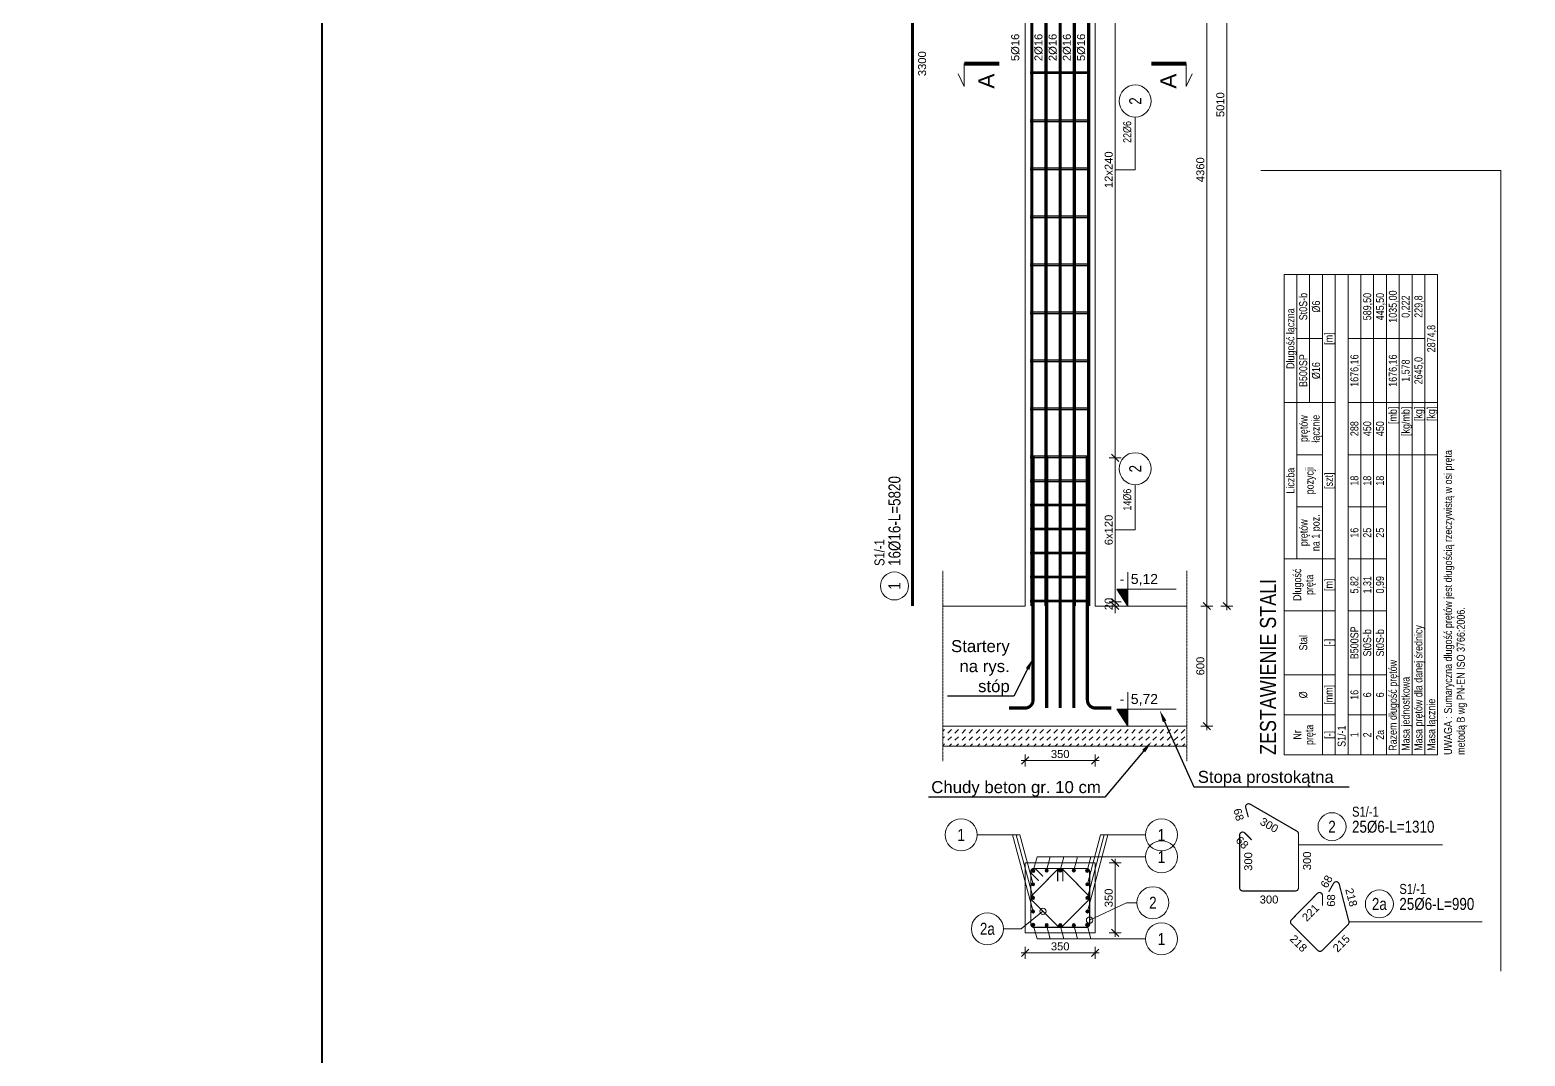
# Model space of a CAD drawing. Header units: millimetres. Extents: x 647 to 146539, y -131215 to 59.
# Drawn here: x 56480 to 63956, y -43011 to -37883 of the extents above; entities that cross this region are included whole.
import ezdxf
from ezdxf import colors
from ezdxf.entities.mleader import LeaderData, LeaderLine
from ezdxf.enums import TextEntityAlignment as Align
from ezdxf.math import Vec2, Vec3

# ---------------------------------------------------------------- set-up
doc = ezdxf.new("R2010")
doc.units = ezdxf.units.MM
doc.linetypes.add('DASHED', pattern=[0.75, 0.5, -0.25])
doc.layers.get('Defpoints').update_dxf_attribs({"color": 2, "lineweight": 50})
for name, color, linetype, lineweight in [('e-cad_cienkie', 4, 'Continuous', 9), ('e-cad_kontur', 3, 'Continuous', 20), ('e-cad_opisy', 2, 'Continuous', 18), ('e-cad_prety_przekroj', 4, 'Continuous', 9), ('e-cad_prety_widok', 1, 'Continuous', 40), ('e-cad_strzemiona', 6, 'Continuous', 25), ('e-cad_ukryte', 9, 'DASHED', 5), ('e-cad_wymiary', 4, 'Continuous', 9), ('G-Bloki', 221, 'Continuous', 5), ('G-Elementy konstrukcyjne', 1, 'Continuous', 40), ('G-Kreskowanie', 9, 'Continuous', 5), ('G-Opisy', 2, 'Continuous', 18), ('G-Wymiary', 4, 'Continuous', 9)]:
    doc.layers.add(name, color=color, linetype=linetype, lineweight=lineweight)
doc.layers.add('e-cad_rzutnie', color=61, linetype='Continuous', lineweight=5, plot=False)
doc.styles.add('Arial-GG', font='arial.ttf')
doc.styles.add('e-cad_1', font='arial.ttf')
doc.styles.add('e-cad_2', font='arial.ttf')
doc.dimstyles.new('e-cad_1_20_[mm]', dxfattribs={"dimscale": 20, "dimtxt": 2, "dimasz": 1.8, "dimexe": 1.5, "dimexo": 0, "dimgap": 0.6, "dimtad": 1, "dimdec": 1, "dimrnd": 1, "dimtxsty": 'Arial-GG', "dimblk": 'OBLIQUE', "dimcen": 0, "dimdle": 1, "dimclrd": 4, "dimclre": 4, "dimclrt": 7, "dimadec": 1, "dimazin": 0, "dimtfac": 1, "dimtdec": 1, "dimtix": 1, "dimtmove": 0, "dimatfit": 2, "dimfxl": 1.5, "dimfxlon": 1, "dimlwd": -1, "dimlwe": -1, "dimarcsym": 0})

# ---------------------------------------------------------------- blocks, each defined once
blk = doc.blocks.new('_Oblique')
at = {"color": 0, "linetype": 'ByBlock', "lineweight": -2}
blk.add_line((-0.5, -0.5), (0.5, 0.5), dxfattribs=at)
blk = doc.blocks.new('*D705')
at = {"layer": 'Defpoints', "color": 0, "ltscale": 0.8, "transparency": 16777216}
for p in [(61456.4, -41361.8), (61806.4, -41361.8), (61806.4, -41534.1)]:
    blk.add_point(p, dxfattribs=at)
at = {"layer": 'e-cad_wymiary', "color": 4, "ltscale": 0.8, "transparency": 16777216}
for p, q in [((61436.4, -41534.1), (61826.4, -41534.1)), ((61456.4, -41504.1), (61456.4, -41564.1)), ((61806.4, -41504.1), (61806.4, -41564.1))]:
    blk.add_line(p, q, dxfattribs=at)
at = {"layer": 'e-cad_wymiary', "color": 4, "ltscale": 0.8, "transparency": 16777216, "xscale": 36, "yscale": 36, "zscale": 36, "rotation": 180}
blk.add_blockref('_Oblique', (61456.4, -41534.1), dxfattribs=at)
at = {"layer": 'e-cad_wymiary', "color": 4, "ltscale": 0.8, "transparency": 16777216, "xscale": 36, "yscale": 36, "zscale": 36}
blk.add_blockref('_Oblique', (61806.4, -41534.1), dxfattribs=at)
at = {"layer": 'e-cad_wymiary', "color": 7, "ltscale": 0.8, "transparency": 16777216, "insert": (61631.4, -41501.7), "char_height": 40, "attachment_point": 5, "style": 'Arial-GG'}
blk.add_mtext('350', dxfattribs=at)
blk = doc.blocks.new('*D707')
at = {"layer": 'Defpoints', "color": 0, "ltscale": 0.8, "transparency": 16777216}
for p in [(62264.5, -40761.8), (62364.5, -40761.8), (62264.5, -41361.8)]:
    blk.add_point(p, dxfattribs=at)
at = {"layer": 'e-cad_wymiary', "color": 4, "ltscale": 0.8, "transparency": 16777216}
for p, q in [((62334.5, -40761.8), (62394.5, -40761.8)), ((62364.5, -41381.8), (62364.5, -40741.8)), ((62334.5, -41361.8), (62394.5, -41361.8))]:
    blk.add_line(p, q, dxfattribs=at)
at = {"layer": 'e-cad_wymiary', "color": 4, "ltscale": 0.8, "transparency": 16777216, "xscale": 36, "yscale": 36, "zscale": 36}
for p, rotation in [((62364.5, -40761.8), 90), ((62364.5, -41361.8), 270)]:
    blk.add_blockref('_Oblique', p, dxfattribs=dict(at, rotation=rotation))
at = {"layer": 'e-cad_wymiary', "color": 7, "ltscale": 0.8, "transparency": 16777216, "insert": (62332.1, -41061.8), "char_height": 40, "attachment_point": 5, "rotation": 90, "style": 'Arial-GG'}
blk.add_mtext('600', dxfattribs=at)
blk = doc.blocks.new('*D710')
at = {"layer": 'Defpoints', "color": 0, "ltscale": 0.8, "transparency": 16777216}
for p in [(62264.5, -36401.8), (62364.5, -36401.8), (62264.5, -40761.8)]:
    blk.add_point(p, dxfattribs=at)
at = {"layer": 'e-cad_wymiary', "color": 4, "ltscale": 0.8, "transparency": 16777216}
for p, q in [((62334.5, -36401.8), (62394.5, -36401.8)), ((62364.5, -40781.8), (62364.5, -36381.8)), ((62334.5, -40761.8), (62394.5, -40761.8))]:
    blk.add_line(p, q, dxfattribs=at)
at = {"layer": 'e-cad_wymiary', "color": 4, "ltscale": 0.8, "transparency": 16777216, "xscale": 36, "yscale": 36, "zscale": 36}
for p, rotation in [((62364.5, -36401.8), 90), ((62364.5, -40761.8), 270)]:
    blk.add_blockref('_Oblique', p, dxfattribs=dict(at, rotation=rotation))
at = {"layer": 'e-cad_wymiary', "color": 7, "ltscale": 0.8, "transparency": 16777216, "insert": (62332.1, -38581.8), "char_height": 40, "attachment_point": 5, "rotation": 90, "style": 'Arial-GG'}
blk.add_mtext('4360', dxfattribs=at)
blk = doc.blocks.new('*D711')
at = {"layer": 'Defpoints', "color": 0, "ltscale": 0.8, "transparency": 16777216}
for p in [(62364.5, -35751.8), (62464.5, -35751.8), (62364.5, -40761.8)]:
    blk.add_point(p, dxfattribs=at)
at = {"layer": 'e-cad_wymiary', "color": 4, "ltscale": 0.8, "transparency": 16777216}
for p, q in [((62464.5, -40781.8), (62464.5, -35731.8)), ((62434.5, -35751.8), (62494.5, -35751.8)), ((62434.5, -40761.8), (62494.5, -40761.8))]:
    blk.add_line(p, q, dxfattribs=at)
at = {"layer": 'e-cad_wymiary', "color": 4, "ltscale": 0.8, "transparency": 16777216, "xscale": 36, "yscale": 36, "zscale": 36}
for p, rotation in [((62464.5, -35751.8), 90), ((62464.5, -40761.8), 270)]:
    blk.add_blockref('_Oblique', p, dxfattribs=dict(at, rotation=rotation))
at = {"layer": 'e-cad_wymiary', "color": 7, "ltscale": 0.8, "transparency": 16777216, "insert": (62432.1, -38256.8), "char_height": 40, "attachment_point": 5, "rotation": 90, "style": 'Arial-GG'}
blk.add_mtext('5010', dxfattribs=at)
blk = doc.blocks.new('e-cad_ZelbetOpis_7')
blk.add_circle((5, 4.5), 3.5)
at = {"layer": 'e-cad_opisy', "style": 'e-cad_1', "width": 0.8}
blk.add_attdef('NR', text='', height=3, dxfattribs=at).set_placement((5, 3), align=Align.CENTER)
for tag, p in [('OPIS_1', (10, 3)), ('UWAGI', (10, -6))]:
    blk.add_attdef(tag, p, '', height=3, dxfattribs=at)
at = {"layer": 'e-cad_opisy', "style": 'e-cad_1', "width": 0.8, "flags": 1}
for tag, p in [('SREDNICA', (0, -15)), ('DLUGOSC', (0, -20)), ('SZT', (0, -25)), ('GATUNEK_STALI', (0, -30)), ('KLASA_STALI', (0, -35)), ('OPIS_2', (0, -40)), ('KOD', (0, -50)), ('HAK_1', (0, -55)), ('HAK_2', (0, -60)), ('A', (0, -65)), ('B', (0, -70)), ('C', (0, -75)), ('D', (0, -80)), ('E', (0, -85)), ('F', (0, -90)), ('R', (0, -95)), ('HAK_1_DLUGOSC', (0, -100)), ('HAK_2_DLUGOSC', (0, -105)), ('KIERUNEK', (0, -110))]:
    blk.add_attdef(tag, p, '', height=3, dxfattribs=at)
at = {"layer": 'e-cad_rzutnie', "style": 'e-cad_1', "width": 0.8}
blk.add_attdef('POZYCJA', (10, 7), '', height=2.5, dxfattribs=at)
blk = doc.blocks.new('*D712')
at = {"layer": 'Defpoints', "color": 0, "ltscale": 0.8, "transparency": 16777216}
for p in [(61456.3, -42395.3), (61806.3, -42395.3), (61806.3, -42495.3)]:
    blk.add_point(p, dxfattribs=at)
at = {"layer": 'e-cad_wymiary', "color": 4, "ltscale": 0.8, "transparency": 16777216}
for p, q in [((61436.3, -42495.3), (61826.3, -42495.3)), ((61456.3, -42465.3), (61456.3, -42525.3)), ((61806.3, -42465.3), (61806.3, -42525.3))]:
    blk.add_line(p, q, dxfattribs=at)
at = {"layer": 'e-cad_wymiary', "color": 4, "ltscale": 0.8, "transparency": 16777216, "xscale": 36, "yscale": 36, "zscale": 36, "rotation": 180}
blk.add_blockref('_Oblique', (61456.3, -42495.3), dxfattribs=at)
at = {"layer": 'e-cad_wymiary', "color": 4, "ltscale": 0.8, "transparency": 16777216, "xscale": 36, "yscale": 36, "zscale": 36}
blk.add_blockref('_Oblique', (61806.3, -42495.3), dxfattribs=at)
at = {"layer": 'e-cad_wymiary', "color": 7, "ltscale": 0.8, "transparency": 16777216, "insert": (61631.3, -42462.8), "char_height": 40, "attachment_point": 5, "style": 'Arial-GG'}
blk.add_mtext('350', dxfattribs=at)
blk = doc.blocks.new('*D713')
at = {"layer": 'Defpoints', "color": 0, "ltscale": 0.8, "transparency": 16777216}
for p in [(61806.3, -42045.3), (61906.3, -42045.3), (61806.3, -42395.3)]:
    blk.add_point(p, dxfattribs=at)
at = {"layer": 'e-cad_wymiary', "color": 4, "ltscale": 0.8, "transparency": 16777216}
for p, q in [((61876.3, -42045.3), (61936.3, -42045.3)), ((61906.3, -42415.3), (61906.3, -42025.3)), ((61876.3, -42395.3), (61936.3, -42395.3))]:
    blk.add_line(p, q, dxfattribs=at)
at = {"layer": 'e-cad_wymiary', "color": 4, "ltscale": 0.8, "transparency": 16777216, "xscale": 36, "yscale": 36, "zscale": 36}
for p, rotation in [((61906.3, -42045.3), 90), ((61906.3, -42395.3), 270)]:
    blk.add_blockref('_Oblique', p, dxfattribs=dict(at, rotation=rotation))
at = {"layer": 'e-cad_wymiary', "color": 7, "ltscale": 0.8, "transparency": 16777216, "insert": (61873.9, -42220.3), "char_height": 40, "attachment_point": 5, "rotation": 90, "style": 'Arial-GG'}
blk.add_mtext('350', dxfattribs=at)
blk = doc.blocks.new('e-cad_ZelbetOpisNiezliczalny_1P')
at = {"layer": 'e-cad_cienkie'}
blk.add_circle((4, 0), 4, dxfattribs=at)
at = {"layer": 'e-cad_opisy', "ltscale": 0.04, "style": 'e-cad_1', "width": 0.8}
for tag, p in [('OPIS', (-1, 1)), ('UWAGI', (-1, -3))]:
    blk.add_attdef(tag, text='', height=2, dxfattribs=at).set_placement(p, align=Align.RIGHT)
blk.add_attdef('NR', text='', height=3, dxfattribs=at).set_placement((4, 0), align=Align.MIDDLE_CENTER)
blk = doc.blocks.new('e-cad_ZelbetOpisNiezliczalny_1L')
at = {"layer": 'e-cad_cienkie'}
blk.add_circle((-4, 0), 4, dxfattribs=at)
at = {"layer": 'e-cad_opisy', "ltscale": 0.04, "style": 'e-cad_1', "width": 0.8}
blk.add_attdef('NR', text='', height=3, dxfattribs=at).set_placement((-4, 0), align=Align.MIDDLE_CENTER)
for tag, p in [('OPIS', (1, 1)), ('UWAGI', (1, -3))]:
    blk.add_attdef(tag, p, '', height=2, dxfattribs=at)
blk = doc.blocks.new('*D714')
at = {"layer": 'Defpoints', "color": 0, "ltscale": 0.8, "transparency": 16777216}
for p in [(61781.4, -40741.8), (61781.4, -40761.8), (61906.4, -40761.8)]:
    blk.add_point(p, dxfattribs=at)
at = {"layer": 'e-cad_wymiary', "color": 4, "ltscale": 0.8, "transparency": 16777216}
for p, q in [((61906.4, -40741.8), (61906.4, -40705.8)), ((61876.4, -40741.8), (61936.4, -40741.8)), ((61876.4, -40761.8), (61936.4, -40761.8)), ((61906.4, -40741.8), (61906.4, -40761.8)), ((61906.4, -40761.8), (61906.4, -40797.8))]:
    blk.add_line(p, q, dxfattribs=at)
at = {"layer": 'e-cad_wymiary', "color": 4, "ltscale": 0.8, "transparency": 16777216, "xscale": 36, "yscale": 36, "zscale": 36}
for p, rotation in [((61906.4, -40741.8), 270), ((61906.4, -40761.8), 90)]:
    blk.add_blockref('_Oblique', p, dxfattribs=dict(at, rotation=rotation))
at = {"layer": 'e-cad_wymiary', "color": 7, "ltscale": 0.8, "transparency": 16777216, "insert": (61874, -40751.8), "char_height": 40, "attachment_point": 5, "rotation": 90, "style": 'Arial-GG'}
blk.add_mtext('20', dxfattribs=at)
blk = doc.blocks.new('*D715')
at = {"layer": 'Defpoints', "color": 0, "ltscale": 0.8, "transparency": 16777216}
for p in [(61781.4, -40021.8), (61906.4, -40021.8), (61781.4, -40741.8)]:
    blk.add_point(p, dxfattribs=at)
at = {"layer": 'e-cad_wymiary', "color": 4, "ltscale": 0.8, "transparency": 16777216}
for p, q in [((61876.4, -40021.8), (61936.4, -40021.8)), ((61906.4, -40761.8), (61906.4, -40001.8)), ((61876.4, -40741.8), (61936.4, -40741.8))]:
    blk.add_line(p, q, dxfattribs=at)
at = {"layer": 'e-cad_wymiary', "color": 4, "ltscale": 0.8, "transparency": 16777216, "xscale": 36, "yscale": 36, "zscale": 36}
for p, rotation in [((61906.4, -40021.8), 90), ((61906.4, -40741.8), 270)]:
    blk.add_blockref('_Oblique', p, dxfattribs=dict(at, rotation=rotation))
at = {"layer": 'e-cad_wymiary', "color": 7, "ltscale": 0.8, "transparency": 16777216, "insert": (61874, -40381.8), "char_height": 40, "attachment_point": 5, "rotation": 90, "style": 'Arial-GG'}
blk.add_mtext('6x120', dxfattribs=at)
blk = doc.blocks.new('*D716')
at = {"layer": 'Defpoints', "color": 0, "ltscale": 0.8, "transparency": 16777216}
for p in [(61781.4, -37141.8), (61906.4, -37141.8), (61781.4, -40021.8)]:
    blk.add_point(p, dxfattribs=at)
at = {"layer": 'e-cad_wymiary', "color": 4, "ltscale": 0.8, "transparency": 16777216}
for p, q in [((61876.4, -37141.8), (61936.4, -37141.8)), ((61906.4, -40041.8), (61906.4, -37121.8)), ((61876.4, -40021.8), (61936.4, -40021.8))]:
    blk.add_line(p, q, dxfattribs=at)
at = {"layer": 'e-cad_wymiary', "color": 4, "ltscale": 0.8, "transparency": 16777216, "xscale": 36, "yscale": 36, "zscale": 36}
for p, rotation in [((61906.4, -37141.8), 90), ((61906.4, -40021.8), 270)]:
    blk.add_blockref('_Oblique', p, dxfattribs=dict(at, rotation=rotation))
at = {"layer": 'e-cad_wymiary', "color": 7, "ltscale": 0.8, "transparency": 16777216, "insert": (61874, -38581.8), "char_height": 40, "attachment_point": 5, "rotation": 90, "style": 'Arial-GG'}
blk.add_mtext('12x240', dxfattribs=at)

msp = doc.modelspace()

# ---------------------------------------------------------------- hatches: boundary and pattern name
at = {"layer": 'G-Kreskowanie'}
for points in [[(61970.22, -40761.8), (61970.22, -40677.2), (61913.82, -40677.2)], [(61970.22, -41361.8), (61970.22, -41277.2), (61913.82, -41277.2)]]:
    msp.add_hatch(color=256, dxfattribs=at).paths.add_polyline_path(points)
at = {"layer": 'G-Kreskowanie', "ltscale": 0.8}
h = msp.add_hatch(dxfattribs=at)
h.set_pattern_fill('DASH', color=256, scale=200, angle=45, style=0)
h.set_pattern_definition([(45, (-1766801.235, 707004.607), (0, 35.35533906), [25, -25])])
h.paths.add_polyline_path([(62264.53, -41361.8), (61806.41, -41361.8), (61456.41, -41361.8), (61044.08, -41361.8), (61044.08, -41461.8), (61456.41, -41461.8), (61806.41, -41461.8), (62264.53, -41461.8)])
h = msp.add_hatch(color=256, dxfattribs=at)
edge = h.paths.add_edge_path()
edge.add_arc((61496.55, -42085.47), 8, 0, 360)
h = msp.add_hatch(color=256, dxfattribs=at)
edge = h.paths.add_edge_path()
edge.add_arc((61563.35, -42084.27), 8, 0, 360)
h = msp.add_hatch(color=256, dxfattribs=at)
edge = h.paths.add_edge_path()
edge.add_arc((61631.35, -42084.27), 8, 0, 360)
h = msp.add_hatch(color=256, dxfattribs=at)
edge = h.paths.add_edge_path()
edge.add_arc((61699.35, -42084.27), 8, 0, 360)
h = msp.add_hatch(color=256, dxfattribs=at)
edge = h.paths.add_edge_path()
edge.add_arc((61766.15, -42085.47), 8, 0, 360)
h = msp.add_hatch(color=256, dxfattribs=at)
edge = h.paths.add_edge_path()
edge.add_arc((61495.35, -42152.27), 8, 0, 360)
h = msp.add_hatch(color=256, dxfattribs=at)
edge = h.paths.add_edge_path()
edge.add_arc((61767.35, -42152.27), 8, 0, 360)
h = msp.add_hatch(color=256, dxfattribs=at)
edge = h.paths.add_edge_path()
edge.add_arc((61495.35, -42220.27), 8, 0, 360)
h = msp.add_hatch(color=256, dxfattribs=at)
edge = h.paths.add_edge_path()
edge.add_arc((61767.35, -42220.27), 8, 0, 360)
h = msp.add_hatch(color=256, dxfattribs=at)
edge = h.paths.add_edge_path()
edge.add_arc((61495.35, -42288.27), 8, 0, 360)
h = msp.add_hatch(color=256, dxfattribs=at)
edge = h.paths.add_edge_path()
edge.add_arc((61767.35, -42288.27), 8, 0, 360)
h = msp.add_hatch(color=256, dxfattribs=at)
edge = h.paths.add_edge_path()
edge.add_arc((61496.55, -42355.07), 8, 0, 360)
h = msp.add_hatch(color=256, dxfattribs=at)
edge = h.paths.add_edge_path()
edge.add_arc((61563.35, -42356.27), 8, 0, 360)
h = msp.add_hatch(color=256, dxfattribs=at)
edge = h.paths.add_edge_path()
edge.add_arc((61631.35, -42356.27), 8, 0, 360)
h = msp.add_hatch(color=256, dxfattribs=at)
edge = h.paths.add_edge_path()
edge.add_arc((61699.35, -42356.27), 8, 0, 360)
h = msp.add_hatch(color=256, dxfattribs=at)
edge = h.paths.add_edge_path()
edge.add_arc((61766.15, -42355.07), 8, 0, 360)

# ---------------------------------------------------------------- linework, layer by layer
at = {"layer": 'e-cad_cienkie', "ltscale": 0.8}
for points in [[(62006.41, -38581.8), (62006.41, -38447.81), (62006.41, -38318.45)], [(61906.41, -38581.8), (62006.41, -38581.8)], [(62006.41, -40381.8), (62006.41, -40260.24), (62006.41, -40155.75)], [(61906.41, -40381.8), (62006.41, -40381.8)], [(61429.17, -41905.27), (61216.35, -41905.27), (61216.35, -41905.27)], [(61495.35, -42288.27), (61392.72, -41905.27)], [(61495.35, -42220.27), (61410.95, -41905.27)], [(61495.35, -42152.27), (61429.17, -41905.27)], [(61767.35, -42152.27), (61833.53, -41905.27)], [(61767.35, -42220.27), (61851.75, -41905.27)], [(61767.35, -42288.27), (61869.97, -41905.27)], [(61833.53, -41905.27), (62057.82, -41905.27), (62057.82, -41905.27)], [(61496.55, -42085.47), (61515.36, -42015.27)], [(61515.36, -42015.27), (62057.82, -42015.27), (62057.82, -42015.27)], [(61563.35, -42084.27), (61581.84, -42015.27)], [(61631.35, -42084.27), (61649.84, -42015.27)], [(61699.35, -42084.27), (61717.84, -42015.27)], [(61766.15, -42085.47), (61784.96, -42015.27)], [(61545.31, -42287.45), (61435.86, -42374.72)], [(61778.35, -42331.78), (61963.18, -42244.31)], [(61963.18, -42244.31), (62014.65, -42244.31), (62014.65, -42244.31)], [(61435.86, -42374.72), (61347.1, -42374.72), (61347.1, -42374.72)], [(61496.55, -42355.07), (61515.36, -42425.27)], [(61563.35, -42356.27), (61581.84, -42425.27)], [(61631.35, -42356.27), (61649.84, -42425.27)], [(61699.35, -42356.27), (61717.84, -42425.27)], [(61766.15, -42355.07), (61784.96, -42425.27)], [(61515.36, -42425.27), (62057.82, -42425.27), (62057.82, -42425.27)]]:
    msp.add_lwpolyline(points, dxfattribs=at)
for points in [[(62814.28, -39745.74), (62814.28, -39105.74), (62750.28, -39105.74), (62750.28, -39745.74)], [(62878.28, -39425.74), (62878.28, -39105.74), (62814.28, -39105.74), (62814.28, -39425.74)], [(62942.28, -39425.74), (62942.28, -39105.74), (62878.28, -39105.74), (62878.28, -39425.74)], [(63006.28, -39745.74), (63006.28, -39105.74), (62942.28, -39105.74), (62942.28, -39745.74)], [(63070.28, -41505.74), (63070.28, -39105.74), (63006.28, -39105.74), (63006.28, -41505.74)], [(63134.28, -39425.74), (63134.28, -39105.74), (63070.28, -39105.74), (63070.28, -39425.74)], [(63198.28, -39425.74), (63198.28, -39105.74), (63134.28, -39105.74), (63134.28, -39425.74)], [(63262.28, -39425.74), (63262.28, -39105.74), (63198.28, -39105.74), (63198.28, -39425.74)], [(63326.28, -39425.74), (63326.28, -39105.74), (63262.28, -39105.74), (63262.28, -39425.74)], [(63390.28, -39425.74), (63390.28, -39105.74), (63326.28, -39105.74), (63326.28, -39425.74)], [(63454.28, -39425.74), (63454.28, -39105.74), (63390.28, -39105.74), (63390.28, -39425.74)], [(63518.28, -39745.74), (63518.28, -39105.74), (63454.28, -39105.74), (63454.28, -39745.74)], [(62878.28, -39745.74), (62878.28, -39425.74), (62814.28, -39425.74), (62814.28, -39745.74)], [(62942.28, -39745.74), (62942.28, -39425.74), (62878.28, -39425.74), (62878.28, -39745.74)], [(63134.28, -39745.74), (63134.28, -39425.74), (63070.28, -39425.74), (63070.28, -39745.74)], [(63198.28, -39745.74), (63198.28, -39425.74), (63134.28, -39425.74), (63134.28, -39745.74)], [(63262.28, -39745.74), (63262.28, -39425.74), (63198.28, -39425.74), (63198.28, -39745.74)], [(63326.28, -39745.74), (63326.28, -39425.74), (63262.28, -39425.74), (63262.28, -39745.74)], [(63390.28, -39745.74), (63390.28, -39425.74), (63326.28, -39425.74), (63326.28, -39745.74)], [(63454.28, -39745.74), (63454.28, -39425.74), (63390.28, -39425.74), (63390.28, -39745.74)], [(62814.28, -40525.74), (62814.28, -39745.74), (62750.28, -39745.74), (62750.28, -40525.74)], [(62942.28, -40005.74), (62942.28, -39745.74), (62814.28, -39745.74), (62814.28, -40005.74)], [(63006.28, -40525.74), (63006.28, -39745.74), (62942.28, -39745.74), (62942.28, -40525.74)], [(63134.28, -40005.74), (63134.28, -39745.74), (63070.28, -39745.74), (63070.28, -40005.74)], [(63198.28, -40005.74), (63198.28, -39745.74), (63134.28, -39745.74), (63134.28, -40005.74)], [(63262.28, -40005.74), (63262.28, -39745.74), (63198.28, -39745.74), (63198.28, -40005.74)], [(63326.28, -40005.74), (63326.28, -39745.74), (63262.28, -39745.74), (63262.28, -40005.74)], [(63390.28, -40005.74), (63390.28, -39745.74), (63326.28, -39745.74), (63326.28, -40005.74)], [(63454.28, -40005.74), (63454.28, -39745.74), (63390.28, -39745.74), (63390.28, -40005.74)], [(63518.28, -40005.74), (63518.28, -39745.74), (63454.28, -39745.74), (63454.28, -40005.74)], [(62942.28, -40265.74), (62942.28, -40005.74), (62814.28, -40005.74), (62814.28, -40265.74)], [(63134.28, -40265.74), (63134.28, -40005.74), (63070.28, -40005.74), (63070.28, -40265.74)], [(63198.28, -40265.74), (63198.28, -40005.74), (63134.28, -40005.74), (63134.28, -40265.74)], [(63262.28, -40265.74), (63262.28, -40005.74), (63198.28, -40005.74), (63198.28, -40265.74)], [(63326.28, -41505.74), (63326.28, -40005.74), (63262.28, -40005.74), (63262.28, -41505.74)], [(63390.28, -41505.74), (63390.28, -40005.74), (63326.28, -40005.74), (63326.28, -41505.74)], [(63454.28, -41505.74), (63454.28, -40005.74), (63390.28, -40005.74), (63390.28, -41505.74)], [(63518.28, -41505.74), (63518.28, -40005.74), (63454.28, -40005.74), (63454.28, -41505.74)], [(62942.28, -40525.74), (62942.28, -40265.74), (62814.28, -40265.74), (62814.28, -40525.74)], [(63134.28, -40525.74), (63134.28, -40265.74), (63070.28, -40265.74), (63070.28, -40525.74)], [(63198.28, -40525.74), (63198.28, -40265.74), (63134.28, -40265.74), (63134.28, -40525.74)], [(63262.28, -40525.74), (63262.28, -40265.74), (63198.28, -40265.74), (63198.28, -40525.74)], [(62942.28, -40785.74), (62942.28, -40525.74), (62750.28, -40525.74), (62750.28, -40785.74)], [(63006.28, -40785.74), (63006.28, -40525.74), (62942.28, -40525.74), (62942.28, -40785.74)], [(63134.28, -40785.74), (63134.28, -40525.74), (63070.28, -40525.74), (63070.28, -40785.74)], [(63198.28, -40785.74), (63198.28, -40525.74), (63134.28, -40525.74), (63134.28, -40785.74)], [(63262.28, -40785.74), (63262.28, -40525.74), (63198.28, -40525.74), (63198.28, -40785.74)], [(62942.28, -41105.74), (62942.28, -40785.74), (62750.28, -40785.74), (62750.28, -41105.74)], [(63006.28, -41105.74), (63006.28, -40785.74), (62942.28, -40785.74), (62942.28, -41105.74)], [(63134.28, -41105.74), (63134.28, -40785.74), (63070.28, -40785.74), (63070.28, -41105.74)], [(63198.28, -41105.74), (63198.28, -40785.74), (63134.28, -40785.74), (63134.28, -41105.74)], [(63262.28, -41105.74), (63262.28, -40785.74), (63198.28, -40785.74), (63198.28, -41105.74)], [(62942.28, -41305.74), (62942.28, -41105.74), (62750.28, -41105.74), (62750.28, -41305.74)], [(63006.28, -41305.74), (63006.28, -41105.74), (62942.28, -41105.74), (62942.28, -41305.74)], [(63134.28, -41305.74), (63134.28, -41105.74), (63070.28, -41105.74), (63070.28, -41305.74)], [(63198.28, -41305.74), (63198.28, -41105.74), (63134.28, -41105.74), (63134.28, -41305.74)], [(63262.28, -41305.74), (63262.28, -41105.74), (63198.28, -41105.74), (63198.28, -41305.74)], [(62942.28, -41505.74), (62942.28, -41305.74), (62750.28, -41305.74), (62750.28, -41505.74)], [(63006.28, -41505.74), (63006.28, -41305.74), (62942.28, -41305.74), (62942.28, -41505.74)], [(63134.28, -41505.74), (63134.28, -41305.74), (63070.28, -41305.74), (63070.28, -41505.74)], [(63198.28, -41505.74), (63198.28, -41305.74), (63134.28, -41305.74), (63134.28, -41505.74)], [(63262.28, -41505.74), (63262.28, -41305.74), (63198.28, -41305.74), (63198.28, -41505.74)]]:
    msp.add_lwpolyline(points, close=True, dxfattribs=at)
for centre in [(61545.31, -42287.45), (61778.35, -42331.78)]:
    msp.add_circle(centre, 16, dxfattribs=at)
at = {"layer": 'e-cad_kontur', "ltscale": 0.8}
for points in [[(61044.08, -36401.8), (61456.41, -36401.8), (61456.41, -40761.8), (61044.08, -40761.8)], [(62264.53, -40761.8), (61806.41, -40761.8), (61806.41, -36401.8), (62264.53, -36401.8)], [(61151.41, -38051.8), (61151.41, -38166.8), (61121.83, -38103.36)], [(62261.41, -38051.8), (62261.41, -38166.8), (62291, -38103.36)], [(61044.08, -41361.8), (61456.41, -41361.8), (61456.41, -41361.8), (61806.41, -41361.8), (61806.41, -41361.8), (62264.53, -41361.8)], [(61456.35, -42395.27), (61806.35, -42395.27), (61806.35, -42045.27), (61456.35, -42045.27), (61456.35, -42395.27)]]:
    msp.add_lwpolyline(points, dxfattribs=at)
for points in [[(61326.41, -38051.8, 20, 20, 0), (61151.41, -38051.8, 0, 0, 0)], [(62086.41, -38051.8, 20, 20, 0), (62261.41, -38051.8, 0, 0, 0)]]:
    msp.add_lwpolyline(points, format="xyseb", dxfattribs=at)
at = {"layer": 'e-cad_prety_przekroj', "ltscale": 0.8}
for centre in [(61496.55, -42085.47), (61563.35, -42084.27), (61631.35, -42084.27), (61699.35, -42084.27), (61766.15, -42085.47), (61495.35, -42152.27), (61767.35, -42152.27), (61495.35, -42220.27), (61767.35, -42220.27), (61495.35, -42288.27), (61767.35, -42288.27), (61496.55, -42355.07), (61563.35, -42356.27), (61631.35, -42356.27), (61699.35, -42356.27), (61766.15, -42355.07)]:
    msp.add_circle(centre, 8, dxfattribs=at)
at = {"layer": 'e-cad_prety_widok', "ltscale": 0.8}
for points in [[(60892.74, -40761.8, 16, 16, 0), (60892.74, -36402.3, 16, 16, -0.0043634), (60892.75, -36401.31, 16, 16, 0), (60908.73, -35752.29, 16, 16, 0.0043634), (60908.74, -35751.31, 16, 16, 0), (60908.74, -34951.8, 0, 0, 0)], [(61489.41, -40761.8, 16, 16, 0), (61489.41, -36402.3, 16, 16, -0.0043634), (61489.42, -36401.31, 16, 16, 0), (61505.4, -35752.29, 16, 16, 0.0043634), (61505.41, -35751.31, 16, 16, 0), (61505.41, -34951.8, 0, 0, 0)], [(61560.41, -40761.8, 16, 16, 0), (61560.41, -34951.8, 0, 0, 0)], [(61631.41, -40761.8, 16, 16, 0), (61631.41, -34951.8, 0, 0, 0)], [(61702.41, -40761.8, 16, 16, 0), (61702.41, -34951.8, 0, 0, 0)], [(61773.41, -40761.8, 16, 16, 0), (61773.41, -36402.3, 16, 16, 0.0043634), (61773.4, -36401.31, 16, 16, 0), (61757.42, -35752.29, 16, 16, -0.0043634), (61757.41, -35751.31, 16, 16, 0), (61757.41, -34951.8, 0, 0, 0)]]:
    msp.add_lwpolyline(points, format="xyseb", dxfattribs=at)
at = {"layer": 'e-cad_strzemiona', "ltscale": 0.8}
for points in [[(61781.41, -38093.8), (61481.41, -38093.8)], [(61781.41, -38101.8), (61481.41, -38101.8)], [(61781.41, -38333.8), (61481.41, -38333.8)], [(61781.41, -38341.8), (61481.41, -38341.8)], [(61781.41, -38573.8), (61481.41, -38573.8)], [(61781.41, -38581.8), (61481.41, -38581.8)], [(61781.41, -38813.8), (61481.41, -38813.8)], [(61781.41, -38821.8), (61481.41, -38821.8)], [(61781.41, -39053.8), (61481.41, -39053.8)], [(61781.41, -39061.8), (61481.41, -39061.8)], [(61781.41, -39293.8), (61481.41, -39293.8)], [(61781.41, -39301.8), (61481.41, -39301.8)], [(61781.41, -39533.8), (61481.41, -39533.8)], [(61781.41, -39541.8), (61481.41, -39541.8)], [(61781.41, -39773.8), (61481.41, -39773.8)], [(61781.41, -39781.8), (61481.41, -39781.8)], [(61781.41, -40013.8), (61481.41, -40013.8)], [(61781.41, -40021.8), (61481.41, -40021.8)], [(61781.41, -40133.8), (61481.41, -40133.8)], [(61781.41, -40141.8), (61481.41, -40141.8)], [(61781.41, -40253.8), (61481.41, -40253.8)], [(61781.41, -40261.8), (61481.41, -40261.8)], [(61781.41, -40373.8), (61481.41, -40373.8)], [(61781.41, -40381.8), (61481.41, -40381.8)], [(61781.41, -40493.8), (61481.41, -40493.8)], [(61781.41, -40501.8), (61481.41, -40501.8)], [(61781.41, -40613.8), (61481.41, -40613.8)], [(61781.41, -40621.8), (61481.41, -40621.8)], [(61781.41, -40733.8), (61481.41, -40733.8)], [(61781.41, -40741.8), (61481.41, -40741.8)]]:
    msp.add_lwpolyline(points, dxfattribs=at)
for points in [[(62589.44, -41931.16, 6, 6, 0), (62554.09, -41895.81, 6, 6, 0.6681786), (62528.48, -41906.42, 6, 6, 0), (62528.48, -42170.42, 6, 6, 0.4142136), (62543.48, -42185.42, 6, 6, 0), (62807.48, -42185.42, 6, 6, 0.4142136), (62822.48, -42170.42, 6, 6, 0), (62822.48, -41900.08, 6, 6, 0.2679492), (62814.98, -41887.09, 6, 6, 0), (62580.86, -41751.92, 6, 6, 0.6681786), (62558.87, -41768.79, 6, 6, 0), (62571.81, -41817.08, 0, 0, 0)], [(61545.31, -42113.02, 6, 6, 0), (61509.96, -42077.67, 6, 6, 0.6681786), (61484.35, -42088.27, 6, 6, 0), (61484.35, -42352.27, 6, 6, 0.4142136), (61499.35, -42367.27, 6, 6, 0), (61763.35, -42367.27, 6, 6, 0.4142136), (61778.35, -42352.27, 6, 6, 0), (61778.35, -42088.27, 6, 6, 0.4142136), (61763.35, -42073.27, 6, 6, 0), (61499.35, -42073.27, 6, 6, 0.6681786), (61488.74, -42098.88, 6, 6, 0), (61524.1, -42134.24, 0, 0, 0)], [(61644.15, -42138.27, 6, 6, 0), (61644.15, -42088.27, 6, 6, 0.6681786), (61618.55, -42077.67, 6, 6, 0), (61488.74, -42209.67, 6, 6, 0.4142136), (61488.74, -42230.88, 6, 6, 0), (61620.74, -42362.88, 6, 6, 0.4142136), (61641.96, -42362.88, 6, 6, 0), (61773.96, -42230.88, 6, 6, 0.4142136), (61773.96, -42209.67, 6, 6, 0), (61644.15, -42077.67, 6, 6, 0.6681786), (61618.55, -42088.27, 6, 6, 0), (61618.55, -42138.27, 0, 0, 0)], [(62942.67, -42258.49, 6, 6, 0), (62942.67, -42208.49, 6, 6, 0.6681786), (62917.06, -42197.89, 6, 6, 0), (62787.26, -42329.89, 6, 6, 0.4142136), (62787.26, -42351.1, 6, 6, 0), (62919.26, -42483.1, 6, 6, 0.4142136), (62940.47, -42483.1, 6, 6, 0), (63072.47, -42351.1, 6, 6, 0.2679492), (63072.47, -42329.89, 6, 6, 0), (63026.06, -42150.67, 6, 6, 0.6681786), (62998.58, -42147.05, 6, 6, 0), (62973.58, -42190.35, 0, 0, 0)]]:
    msp.add_lwpolyline(points, format="xyseb", dxfattribs=at)
at = {"layer": 'e-cad_ukryte', "ltscale": 5}
for p, q in [((63833.68, -38586.49), (62634.44, -38586.49)), ((63833.68, -42586.49), (63833.68, -38586.49))]:
    msp.add_line(p, q, dxfattribs=at)
at = {"layer": 'e-cad_ukryte', "ltscale": 2, "const_width": 16}
for points in [[(61495.41, -40011.8), (61495.41, -41231.8, -0.414475), (61455.41, -41271.8), (61375.41, -41271.8)], [(61767.41, -40011.8), (61767.41, -41231.8, 0.414475), (61807.41, -41271.8), (61887.41, -41271.8)]]:
    msp.add_lwpolyline(points, format="xyb", dxfattribs=at)
for points in [[(61563.41, -40011.8), (61563.41, -41271.8)], [(61631.41, -40011.8), (61631.41, -41271.8)], [(61699.41, -40011.8), (61699.41, -41271.8)]]:
    msp.add_lwpolyline(points, dxfattribs=at)
at = {"layer": 'e-cad_ukryte', "ltscale": 0.8}
for points in [[(61044.08, -40586.8), (61044.08, -41536.8)], [(62264.53, -41536.8), (62264.53, -40586.8)]]:
    msp.add_lwpolyline(points, dxfattribs=at)
at = {"layer": 'G-Elementy konstrukcyjne', "ltscale": 200}
msp.add_lwpolyline([(57939.15, -2778.12), (57939.15, -131215.41), (646.89, -131215.41), (646.89, 58.51), (41027.29, 58.51)], dxfattribs=at)
msp.add_lwpolyline([(57939.15, -115592.55), (103895.11, -115592.55), (103895.11, -1864.3), (57939.15, -1864.3)], close=True, dxfattribs=at)
at = {"layer": 'G-Opisy'}
for p, q in [((61970.22, -40592.5), (61970.22, -40761.8)), ((61970.22, -40761.8), (61913.82, -40677.2)), ((61913.82, -40677.2), (62211.12, -40677.2)), ((61899.72, -40761.8), (62146.52, -40761.8)), ((61970.22, -41192.5), (61970.22, -41361.8)), ((61970.22, -41361.8), (61913.82, -41277.2)), ((61913.82, -41277.2), (62211.12, -41277.2)), ((61899.72, -41361.8), (62146.52, -41361.8))]:
    msp.add_line(p, q, dxfattribs=at)
msp.add_lwpolyline([(61044.08, -41461.8), (61456.41, -41461.8), (61456.41, -41461.8), (61806.41, -41461.8), (61806.41, -41461.8), (62264.53, -41461.8)], dxfattribs=at)

# ---------------------------------------------------------------- block references
at = {"layer": 'G-Bloki', "ltscale": 0.8, "xscale": 20, "yscale": 20, "zscale": 20, "rotation": 89.99999999999999}
for name, p, values in [('e-cad_ZelbetOpisNiezliczalny_1P', (62006.41, -38318.45), {'OPIS': '22%%c6', 'NR': '2'}), ('e-cad_ZelbetOpisNiezliczalny_1P', (62006.41, -40155.75), {'OPIS': '14%%c6', 'NR': '2'}), ('e-cad_ZelbetOpis_7', (60892.74, -40761.8), {'OPIS_1': '16%%c16-L=5820', 'NR': '1', 'POZYCJA': 'S1/-1'})]:
    msp.add_blockref(name, p, dxfattribs=at).add_auto_attribs(values)
at = {"layer": 'G-Bloki', "ltscale": 0.8, "xscale": 20, "yscale": 20, "zscale": 20}
for name, p, values in [('e-cad_ZelbetOpis_7', (62890.27, -41954.62), {'OPIS_1': '25%%c6-L=1310', 'NR': '2', 'POZYCJA': 'S1/-1'}), ('e-cad_ZelbetOpisNiezliczalny_1L', (61216.35, -41905.27), {'NR': '1'}), ('e-cad_ZelbetOpisNiezliczalny_1P', (62057.82, -41905.27), {'NR': '1'}), ('e-cad_ZelbetOpisNiezliczalny_1P', (62057.82, -42015.27), {'NR': '1'}), ('e-cad_ZelbetOpis_7', (63126.93, -42340.49), {'OPIS_1': '25%%c6-L=990', 'NR': '2a', 'POZYCJA': 'S1/-1'}), ('e-cad_ZelbetOpisNiezliczalny_1P', (62014.65, -42244.31), {'NR': '2'}), ('e-cad_ZelbetOpisNiezliczalny_1P', (61187.1, -42374.72), {'NR': '2a'}), ('e-cad_ZelbetOpisNiezliczalny_1P', (62057.82, -42425.27), {'NR': '1'})]:
    msp.add_blockref(name, p, dxfattribs=at).add_auto_attribs(values)

# ---------------------------------------------------------------- texts
at = {"layer": 'e-cad_opisy', "ltscale": 0.8, "style": 'e-cad_1'}
for s, p in [('5%%c16', (61426.41, -37970.59)), ('2%%c16', (61542.47, -37970.59)), ('2%%c16', (61613.47, -37970.59)), ('2%%c16', (61684.47, -37970.59)), ('5%%c16', (61755.47, -37970.59))]:
    msp.add_text(s, height=40, rotation=90, dxfattribs=at).set_placement(p, align=Align.CENTER)
for s, rotation, p in [('3300', 90, (60940.74, -38052.05)), ('68', 285, (62523.81, -41804.07)), ('300', 330, (62676.42, -41856.74)), ('68', 315, (62541.36, -41943.89)), ('300', 90, (62571.48, -42038.42)), ('300', 90, (62865.48, -42035.25)), ('68', 60, (62963.02, -42138.66)), ('68', 90, (62985.67, -42233.49)), ('218', 284.519263, (63086.98, -42217.75)), ('221', 45.480737, (62882.82, -42294.03)), ('218', 315, (62822.86, -42447.5)), ('215', 45, (63036.88, -42447.5))]:
    msp.add_text(s, height=40, rotation=rotation, dxfattribs=at).set_placement(p, align=Align.MIDDLE_CENTER)
at = {"layer": 'e-cad_opisy', "ltscale": 0.8, "style": 'e-cad_2'}
for p in [(61301.41, -38101.8), (62211.41, -38101.8)]:
    msp.add_text('A', height=80, rotation=90, dxfattribs=at).set_placement(p, align=Align.RIGHT)
at = {"layer": 'e-cad_opisy', "ltscale": 0.8, "style": 'e-cad_1', "width": 0.8}
for s, p in [('St0S-b', (62866.28, -39265.74)), ('%%c6', (62930.28, -39265.74)), ('589,50', (63186.28, -39265.74)), ('445,50', (63250.28, -39265.74)), ('1035,00', (63314.28, -39265.74)), ('0,222', (63378.28, -39265.74)), ('229,8', (63442.28, -39265.74)), ('Długość łączna', (62802.28, -39425.74)), ('2874,8', (63506.28, -39425.74)), ('[m]', (62994.28, -39425.74)), ('B500SP', (62866.28, -39585.74)), ('1676,16', (63122.28, -39585.74)), ('1676,16', (63314.28, -39585.74)), ('1,578', (63378.28, -39585.74)), ('2645,0', (63442.28, -39585.74)), ('%%c16', (62930.28, -39585.74)), ('prętów', (62868.28, -39875.74)), ('łącznie', (62928.28, -39875.74)), ('288', (63122.28, -39875.74)), ('450', (63186.28, -39875.74)), ('450', (63250.28, -39875.74)), ('Liczba', (62802.28, -40135.74)), ('pozycji', (62898.28, -40135.74)), ('[szt]', (62994.28, -40135.74)), ('18', (63122.28, -40135.74)), ('18', (63186.28, -40135.74)), ('18', (63250.28, -40135.74)), ('prętów', (62868.28, -40395.74)), ('na 1 poz.', (62928.28, -40395.74)), ('16', (63122.28, -40395.74)), ('25', (63186.28, -40395.74)), ('25', (63250.28, -40395.74)), ('Długość', (62836.28, -40655.74)), ('pręta', (62896.28, -40655.74)), ('[m]', (62994.28, -40655.74)), ('5,82', (63122.28, -40655.74)), ('1,31', (63186.28, -40655.74)), ('0,99', (63250.28, -40655.74)), ('B500SP', (63122.28, -40945.74)), ('St0S-b', (63186.28, -40945.74)), ('St0S-b', (63250.28, -40945.74)), ('Stal', (62866.28, -40945.74)), ('[-]', (62994.28, -40945.74)), ('[mm]', (62994.28, -41205.74)), ('16', (63122.28, -41205.74)), ('%%c', (62866.28, -41205.74)), ('6', (63186.28, -41205.74)), ('6', (63250.28, -41205.74)), ('Nr', (62836.28, -41405.74)), ('pręta', (62896.28, -41405.74)), ('[-]', (62994.28, -41405.74)), ('1', (63122.28, -41405.74)), ('2', (63186.28, -41405.74)), ('2a', (63250.28, -41405.74))]:
    msp.add_text(s, height=40, rotation=90, dxfattribs=at).set_placement(p, align=Align.CENTER)
for s, p in [('[mb]', (63314.28, -39765.74)), ('[kg/mb]', (63378.28, -39765.74)), ('[kg]', (63442.28, -39765.74)), ('[kg]', (63506.28, -39765.74))]:
    msp.add_text(s, height=40, rotation=90, dxfattribs=at).set_placement(p, align=Align.RIGHT)
for s, height, p in [('UWAGA : Sumaryczna długość prętów jest długością rzeczywistą w osi pręta', 40, (63590.28, -41505.74)), ('ZESTAWIENIE STALI', 80, (62710.28, -41505.74)), ('metodą B wg PN-EN ISO 3766:2006.', 40, (63654.28, -41505.74)), ('Masa prętów dla danej średnicy', 40, (63442.28, -41485.74)), ('Razem długość prętów', 40, (63314.28, -41485.74)), ('Masa jednostkowa', 40, (63378.28, -41485.74)), ('Masa łącznie', 40, (63506.28, -41485.74)), ('S1/-1', 40, (63058.28, -41465.74))]:
    msp.add_text(s, height=height, rotation=90, dxfattribs=at).set_placement(p)
at = {"layer": 'e-cad_opisy', "ltscale": 0.8, "style": 'e-cad_1'}
msp.add_text('300', height=40, dxfattribs=at).set_placement((62675.48, -42228.42), align=Align.MIDDLE_CENTER)
at = {"layer": 'G-Opisy', "color": 2, "char_height": 50, "attachment_point": 1, "style": 'Arial-GG'}
for s, insert in [('-', (61928.55, -40601.72)), ('5,12', (61984.32, -40601.72)), ('-', (61928.55, -41201.72)), ('5,72', (61984.32, -41201.72))]:
    msp.add_mtext(s, dxfattribs=dict(at, insert=insert))

# ---------------------------------------------------------------- dimensions: what is measured, and where the dimension line sits
at = {"layer": 'e-cad_wymiary', "ltscale": 0.8}
for p1, p2, distance, picture, middle in [((62364.53, -40761.8), (62364.53, -35751.8), -100, '*D711', (62432.11, -38256.8)), ((62264.53, -40761.8), (62264.53, -36401.8), -100, '*D710', (62332.09, -38581.8)), ((61781.41, -40741.8), (61781.41, -40761.8), 125, '*D714', (61873.99, -40751.8)), ((62264.53, -41361.8), (62264.53, -40761.8), -100, '*D707', (62332.11, -41061.8)), ((61456.41, -41361.8), (61806.41, -41361.8), -172.31, '*D705', (61631.41, -41501.67)), ((61806.35, -42395.27), (61806.35, -42045.27), -100, '*D713', (61873.91, -42220.27)), ((61456.35, -42395.27), (61806.35, -42395.27), -100, '*D712', (61631.35, -42462.84))]:
    dim = msp.add_aligned_dim(p1=p1, p2=p2, distance=distance, dimstyle='e-cad_1_20_[mm]', dxfattribs=at)
    dim.commit()
    dim.dimension.update_dxf_attribs({"geometry": picture, "text_midpoint": middle})
for p1, p2, text, picture, middle in [((61781.41, -40021.8), (61781.41, -37141.8), '12x240', '*D716', (61873.99, -38581.8)), ((61781.41, -40741.8), (61781.41, -40021.8), '6x120', '*D715', (61873.99, -40381.8))]:
    dim = msp.add_aligned_dim(p1=p1, p2=p2, distance=-125, text=text, dimstyle='e-cad_1_20_[mm]', dxfattribs=at)
    dim.commit()
    dim.dimension.update_dxf_attribs({"geometry": picture, "text_midpoint": middle})

# ---------------------------------------------------------------- leaders
at = {"layer": 'e-cad_cienkie', "ltscale": 0.8, "has_arrowhead": 0}
for points in [[(62822.48, -41954.62), (62890.27, -41954.62), (63542.36, -41954.62)], [(63076.87, -42340.49), (63126.93, -42340.49), (63741.72, -42340.49)]]:
    msp.add_leader(points, dimstyle='e-cad_1_20_[mm]', dxfattribs=at)
at = {"layer": 'G-Wymiary', "ltscale": 0.8}
ml = msp.add_multileader_mtext('Standard', dxfattribs=at)
ml.set_content('Startery\\Pna rys.\\Pstóp', color=2, style='Arial-GG')
ml.set_leader_properties(color=4)
ml.build(insert=Vec2(0, 0))
ml.multileader.update_dxf_attribs({"text_left_attachment_type": 5, "text_right_attachment_type": 5, "dogleg_length": 10, "arrow_head_size": 60})
ctx = ml.context
ctx.base_point, ctx.char_height, ctx.arrow_head_size, ctx.landing_gap_size, ctx.plane_origin = Vec3(61080.16, -41212.22), 60, 60, 10, Vec3(60571.47, -40259.97)
ctx.left_attachment, ctx.right_attachment, ctx.text_align_type = 5, 5, 2
notes = []
notes.append((ctx, [(0, (1, 1, 0), (61399.11, -41212.22), (-1, 0), 10, [(0, [(61495.41, -41023.83)], 0, [])])]))
ctx.mtext.insert, ctx.mtext.defined_height, ctx.mtext.alignment, ctx.mtext.line_spacing_style, ctx.mtext.flow_direction = Vec3(61379.11, -40932.22), 120, 3, 2, 5
ml = msp.add_multileader_mtext('Standard', dxfattribs=at)
ml.set_content('Stopa prostokątna', color=2, style='Arial-GG')
ml.set_leader_properties(color=4)
ml.build(insert=Vec2(0, 0))
ml.multileader.update_dxf_attribs({"text_left_attachment_type": 5, "text_right_attachment_type": 5, "dogleg_length": 10, "arrow_head_size": 60})
ctx = ml.context
ctx.base_point, ctx.char_height, ctx.arrow_head_size, ctx.landing_gap_size, ctx.plane_origin = Vec3(62308.94, -41665.54), 60, 60, 10, Vec3(61863.59, -41937.83)
ctx.left_attachment, ctx.right_attachment = 5, 5
notes.append((ctx, [(0, (1, 1, 0), (62298.94, -41665.54), (1, 0), 10, [(0, [(62129.2, -41283.81)], 0, [])])]))
ctx.mtext.insert, ctx.mtext.defined_height, ctx.mtext.line_spacing_style, ctx.mtext.flow_direction = Vec3(62318.94, -41585.54), 120, 2, 5
ml = msp.add_multileader_mtext('Standard', dxfattribs=at)
ml.set_content('Chudy beton gr. 10 cm', color=2, style='Arial-GG')
ml.set_leader_properties(color=4)
ml.build(insert=Vec2(0, 0))
ml.multileader.update_dxf_attribs({"text_left_attachment_type": 5, "text_right_attachment_type": 5, "dogleg_length": 10, "arrow_head_size": 60})
ctx = ml.context
ctx.base_point, ctx.char_height, ctx.arrow_head_size, ctx.landing_gap_size, ctx.plane_origin = Vec3(60986.18, -41716.65), 60, 60, 10, Vec3(60706.22, -41988.94)
ctx.left_attachment, ctx.right_attachment, ctx.text_align_type = 5, 5, 2
notes.append((ctx, [(1, (1, 1, 0), (61854.59, -41716.65), (-1, 0), 10, [(0, [(62087.25, -41440.96)], 0, [])])]))
ctx.mtext.insert, ctx.mtext.defined_height, ctx.mtext.alignment, ctx.mtext.line_spacing_style, ctx.mtext.flow_direction = Vec3(61834.59, -41636.65), 120, 3, 2, 5
for ctx, leaders in notes:
    for number, flags, end, landing, length, lines in leaders:
        leader = LeaderData()
        leader.index, (leader.has_last_leader_line, leader.has_dogleg_vector, leader.attachment_direction) = number, flags
        leader.last_leader_point, leader.dogleg_vector, leader.dogleg_length = Vec3(end), Vec3(landing), length
        for number, points, colour, breaks in lines:
            line = LeaderLine()
            line.index, line.vertices, line.color, line.breaks = number, Vec3.list(points), colors.encode_raw_color(colour), breaks
            leader.lines.append(line)
        ctx.leaders.append(leader)

doc.saveas('drawing.dxf')
